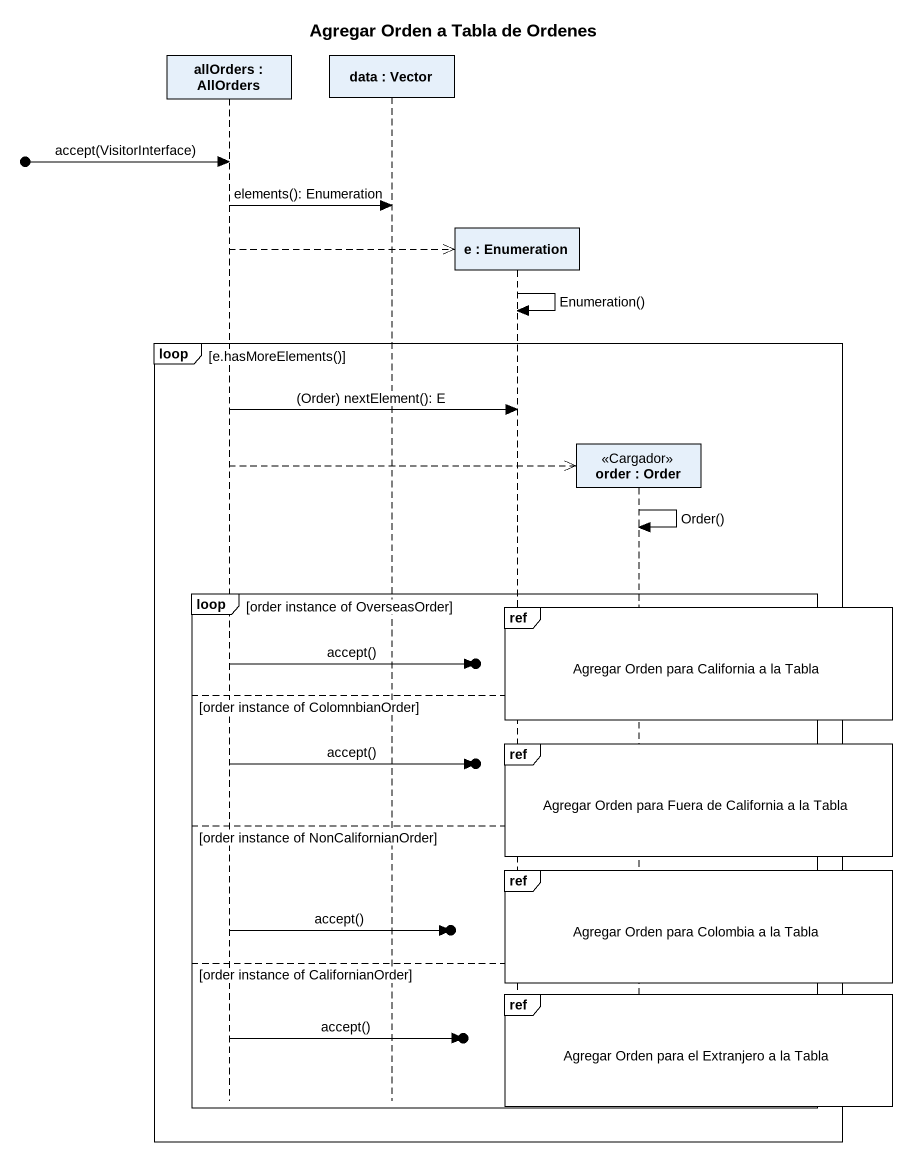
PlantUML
@startuml
title Agregar Orden a Tabla de Ordenes
hide footbox
participant "allOrders : AllOrders" as allOrders
participant "data : Vector" as data
participant "e : Enumeration" as e
participant "order : Order" as order <<Cargador>>

[o-> allOrders : accept(VisitorInterface)
allOrders -> data : elements(): Enumeration
allOrders -->> e **
e -> e : Enumeration()
loop e.hasMoreElements()
  allOrders -> e : (Order) nextElement(): E
  allOrders -->> order **
  order -> order : Order()
  loop order instance of OverseasOrder
    ref over e, order : Agregar Orden para California a la Tabla
    allOrders ->o] : accept()
  else order instance of ColomnbianOrder
    ref over e, order : Agregar Orden para Fuera de California a la Tabla
    allOrders ->o] : accept()
  else order instance of NonCalifornianOrder
    ref over e, order : Agregar Orden para Colombia a la Tabla
    allOrders ->o] : accept()
  else order instance of CalifornianOrder
    ref over e, order : Agregar Orden para el Extranjero a la Tabla
    allOrders ->o] : accept()
  end
end
@enduml
